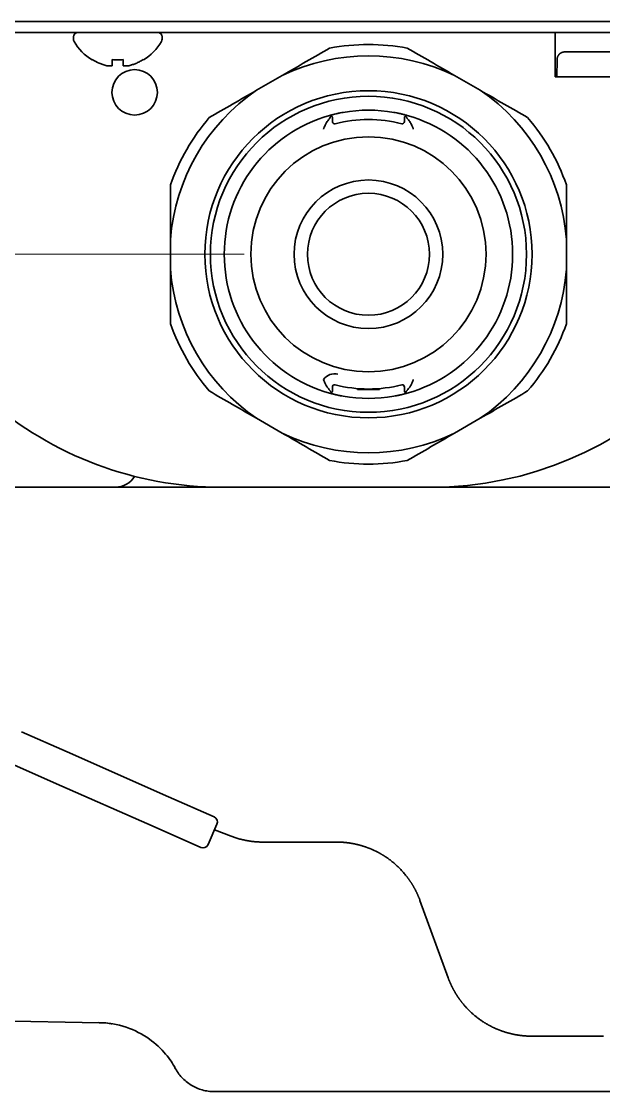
# Model space of a CAD drawing. Extents: x 5987 to 10491, y -672 to 3708.
# Drawn here: x 6608.8 to 6661.3, y 1274.3 to 1370.8 of the extents above; entities that cross this region are included whole.
import ezdxf

# ---------------------------------------------------------------- set-up
doc = ezdxf.new("R2010")
doc.units = 0
doc.header["$LTSCALE"] = 5
doc.layers.get('0').update_dxf_attribs({"linetype": 'CONTINUOUS', "lineweight": 0})
doc.layers.add('1', color=7, linetype='CONTINUOUS', true_color=0xffffff)

msp = doc.modelspace()

# ---------------------------------------------------------------- linework, layer by layer
at = {"color": 4}
msp.add_line((6528.873, 1349.826), (6628.873, 1349.826), dxfattribs=at)
at = {"layer": '1', "color": 7, "linetype": 'Continuous', "lineweight": 35}
for p, q in [((6856.573, 1370.826), (6000.573, 1370.826)), ((6684.973, 1369.826), (6574.093, 1369.826)), ((6613.473, 1369.426), (6613.473, 1369.226)), ((6621.473, 1369.226), (6621.473, 1369.426)), ((6656.913, 1368.826), (6656.913, 1369.826)), ((6656.913, 1368.826), (6656.913, 1365.826)), ((6668.233, 1368.076), (6657.779, 1368.076)), ((6615.173, 1367.348), (6615.173, 1367.381)), ((6619.773, 1367.381), (6619.773, 1367.348)), ((6657.052, 1365.826), (6657.08, 1367.388)), ((6632.306, 1365.953), (6629.99, 1364.616)), ((6650.156, 1364.616), (6647.84, 1365.953)), ((6656.913, 1365.826), (6668.232, 1365.826)), ((6636.823, 1362.152), (6636.823, 1361.794)), ((6643.323, 1361.794), (6643.323, 1362.152)), ((6622.223, 1351.163), (6622.223, 1348.489)), ((6657.923, 1348.489), (6657.923, 1351.163)), ((6636.823, 1337.859), (6636.823, 1337.5)), ((6639.073, 1337.717), (6639.073, 1337.626)), ((6641.073, 1337.626), (6639.073, 1337.626)), ((6641.073, 1337.717), (6641.073, 1337.626)), ((6643.323, 1337.5), (6643.323, 1337.859)), ((6629.99, 1335.036), (6632.306, 1333.699)), ((6647.84, 1333.699), (6650.156, 1335.036)), ((6605.043, 1328.826), (6626.819, 1328.826)), ((6645.742, 1328.826), (6626.819, 1328.826)), ((6645.742, 1328.826), (6647.041, 1328.826)), ((6654.775, 1328.826), (6679.571, 1328.826)), ((6608.784, 1306.772), (6612.9, 1304.953)), ((6612.9, 1304.953), (6622.047, 1300.91)), ((6607.571, 1304.028), (6611.687, 1302.209)), ((6620.834, 1298.166), (6611.687, 1302.209)), ((6626.163, 1299.091), (6622.047, 1300.91)), ((6624.95, 1296.347), (6620.834, 1298.166)), ((6626.418, 1298.432), (6625.609, 1296.602)), ((6626.196, 1297.93), (6627.688, 1297.357)), ((6630.555, 1296.826), (6637.202, 1296.826)), ((6644.719, 1291.562), (6647.257, 1284.59)), ((6615.798, 1280.541), (6604.971, 1280.73)), ((6654.775, 1279.326), (6661.273, 1279.326)), ((6622.637, 1276.454), (6622.655, 1276.421)), ((6622.638, 1276.454), (6622.638, 1276.458)), ((6622.668, 1276.398), (6622.668, 1276.398)), ((6626.173, 1274.326), (6626.172, 1274.326)), ((6627.166, 1274.326), (6626.173, 1274.326)), ((6627.701, 1274.326), (6627.166, 1274.326)), ((6627.701, 1274.326), (6630.555, 1274.326)), ((6637.202, 1274.326), (6630.555, 1274.326)), ((6647.449, 1274.326), (6644.911, 1274.326)), ((6679.571, 1274.326), (6654.775, 1274.326))]:
    msp.add_line(p, q, dxfattribs=at)
for centre, radius in [((6618.992, 1364.426), 2.05), ((6640.073, 1349.826), 14.75), ((6640.073, 1349.826), 14.25), ((6640.073, 1349.826), 10.6), ((6640.073, 1349.826), 6.7), ((6640.073, 1349.826), 5.5)]:
    msp.add_circle(centre, radius, dxfattribs=at)
for centre, radius, start, end in [((6613.873, 1369.426), 0.4, 90, 180), ((6621.073, 1369.426), 0.4, 0, 90), ((6613.873, 1369.226), 0.4, 180, 210.30118), ((6617.672, 1371.446), 4.8, 210.30118, 238.41865), ((6617.274, 1371.446), 4.8, 301.58373, 329.69882), ((6621.073, 1369.226), 0.4, 329.69882, 0), ((6640.073, 1349.826), 18.917, 79.33945, 100.66055), ((6640.073, 1349.826), 17.9, 64.28349, 115.71651), ((6617.473, 1371.128), 3.78, 262.39595, 269.99653), ((6617.473, 1371.128), 3.78, 270.00345, 277.60407), ((6640.073, 1349.826), 17.9, 124.28348, 175.71651), ((6640.073, 1349.826), 17.9, 4.28349, 55.71652), ((6640.073, 1349.826), 13, 79.87587, 100.12413), ((6640.073, 1349.826), 18.917, 139.33945, 160.66055), ((6640.073, 1349.826), 13, 105.63638, 254.36362), ((6637.023, 1361.794), 0.2, 180, 284.2979), ((6640.073, 1349.826), 12.15, 75.7021, 104.2979), ((6643.123, 1361.794), 0.2, 255.7021, 0), ((6640.073, 1349.826), 13, 285.63638, 74.36362), ((6640.073, 1349.826), 18.917, 19.33945, 40.66055), ((6645.742, 1360.826), 32, 270, 0), ((6640.073, 1349.826), 17.9, 184.28349, 235.71652), ((6640.073, 1349.826), 17.9, 304.28348, 355.71652), ((6640.073, 1349.826), 18.917, 199.33945, 220.66055), ((6640.073, 1349.826), 18.917, 319.33945, 340.66055), ((6637.023, 1337.859), 1.2, 75.70235, 146.06004), ((6637.023, 1337.859), 0.2, 75.7021, 180), ((6640.073, 1349.826), 12.15, 255.7021, 284.2979), ((6643.123, 1337.859), 0.2, 0, 104.2979), ((6626.819, 1360.826), 32, 228.8052, 270), ((6640.073, 1349.826), 13, 259.87587, 280.12413), ((6640.073, 1349.826), 17.9, 244.28349, 295.71651), ((6640.073, 1349.826), 18.917, 259.33945, 280.66055), ((6617.275, 1330.826), 2, 270, 329.08112), ((6625.96, 1298.634), 0.5, 336.15628, 66.15628), ((6625.152, 1296.805), 0.5, 246.15628, 336.15628)]:
    msp.add_arc(centre, radius, start, end, dxfattribs=at)
for points, knots in [([(6636.573, 1368.417), (6635.879, 1368.016), (6635.177, 1367.611), (6633.755, 1366.79), (6633.035, 1366.374), (6632.306, 1365.953)], [0, 0, 0, 0, 0.5, 0.5, 1, 1, 1, 1]), ([(6647.84, 1365.953), (6647.11, 1366.374), (6646.391, 1366.79), (6644.969, 1367.611), (6644.267, 1368.016), (6643.572, 1368.417)], [0, 0, 0, 0, 0.5, 0.5, 1, 1, 1, 1]), ([(6615.173, 1367.381), (6615.376, 1367.257), (6615.586, 1367.149), (6615.911, 1367.011), (6616.021, 1366.969), (6616.244, 1366.893), (6616.358, 1366.86), (6616.473, 1366.83)], [0, 0, 0, 0, 0.5, 0.5, 0.75, 0.75, 1, 1, 1, 1]), ([(6617.973, 1367.381), (6617.973, 1367.257), (6617.973, 1367.149), (6617.973, 1367.011), (6617.973, 1366.969), (6617.973, 1366.893), (6617.973, 1366.86), (6617.973, 1366.83)], [0, 0, 0, 0, 0.5, 0.5, 0.75, 0.75, 1, 1, 1, 1]), ([(6629.99, 1364.616), (6629.26, 1364.195), (6628.541, 1363.779), (6627.119, 1362.959), (6626.417, 1362.553), (6625.722, 1362.152)], [0, 0, 0, 0, 0.5, 0.5, 1, 1, 1, 1]), ([(6654.423, 1362.152), (6653.729, 1362.553), (6653.027, 1362.959), (6651.605, 1363.779), (6650.885, 1364.195), (6650.156, 1364.616)], [0, 0, 0, 0, 0.5, 0.5, 1, 1, 1, 1]), ([(6636.569, 1362.345), (6636.57, 1362.345), (6636.578, 1362.348), (6636.601, 1362.354), (6636.611, 1362.357), (6636.629, 1362.362), (6636.636, 1362.364), (6636.65, 1362.367), (6636.657, 1362.369), (6636.696, 1362.38), (6636.735, 1362.39), (6636.791, 1362.405), (6636.803, 1362.408), (6636.827, 1362.414), (6636.84, 1362.418), (6636.878, 1362.427), (6636.905, 1362.434), (6636.989, 1362.455), (6637.051, 1362.47), (6637.134, 1362.49), (6637.151, 1362.493), (6637.185, 1362.501), (6637.236, 1362.513), (6637.325, 1362.533), (6637.399, 1362.548), (6637.456, 1362.56), (6637.475, 1362.564), (6637.513, 1362.572), (6637.533, 1362.576), (6637.63, 1362.595), (6637.708, 1362.609), (6637.788, 1362.624)], [0, 0, 0, 0, 0.118432, 0.118432, 0.181401, 0.181401, 0.212886, 0.212886, 0.24437, 0.24437, 0.370309, 0.370309, 0.401793, 0.401793, 0.433278, 0.433278, 0.496247, 0.496247, 0.622185, 0.622185, 0.65367, 0.65367, 0.685154, 0.748123, 0.811093, 0.811093, 0.842577, 0.842577, 0.874062, 0.874062, 1, 1, 1, 1]), ([(6642.358, 1362.624), (6642.438, 1362.609), (6642.516, 1362.595), (6642.631, 1362.572), (6642.669, 1362.564), (6642.726, 1362.553), (6642.745, 1362.549), (6642.782, 1362.541), (6642.801, 1362.537), (6642.892, 1362.517), (6642.961, 1362.501), (6643.06, 1362.478), (6643.092, 1362.471), (6643.139, 1362.459), (6643.154, 1362.456), (6643.183, 1362.448), (6643.198, 1362.445), (6643.269, 1362.427), (6643.32, 1362.414), (6643.387, 1362.396), (6643.409, 1362.391), (6643.447, 1362.381), (6643.482, 1362.371), (6643.51, 1362.364), (6643.528, 1362.359), (6643.533, 1362.357), (6643.544, 1362.354), (6643.548, 1362.353), (6643.569, 1362.347), (6643.577, 1362.345), (6643.577, 1362.345)], [0, 0, 0, 0, 0.125038, 0.125038, 0.187557, 0.187557, 0.218816, 0.218816, 0.250076, 0.250076, 0.375113, 0.375113, 0.437632, 0.437632, 0.468892, 0.468892, 0.500151, 0.500151, 0.625189, 0.625189, 0.687708, 0.687708, 0.750227, 0.812745, 0.812745, 0.844005, 0.844005, 0.875264, 0.875264, 1, 1, 1, 1]), ([(6636.027, 1361.124), (6636.03, 1361.131), (6636.032, 1361.139), (6636.037, 1361.154), (6636.045, 1361.177), (6636.064, 1361.23), (6636.081, 1361.275), (6636.116, 1361.363), (6636.141, 1361.421), (6636.181, 1361.505), (6636.195, 1361.533), (6636.224, 1361.588), (6636.239, 1361.615), (6636.286, 1361.695), (6636.319, 1361.745), (6636.355, 1361.794)], [0, 0, 0, 0, 0.03125, 0.03125, 0.0625, 0.125, 0.25, 0.25, 0.5, 0.5, 0.625, 0.625, 0.75, 0.75, 1, 1, 1, 1]), ([(6636.355, 1361.794), (6636.392, 1361.844), (6636.429, 1361.894), (6636.483, 1361.966), (6636.501, 1361.99), (6636.536, 1362.037), (6636.553, 1362.059), (6636.603, 1362.126), (6636.634, 1362.168), (6636.671, 1362.216), (6636.679, 1362.226), (6636.693, 1362.244), (6636.7, 1362.254), (6636.72, 1362.28), (6636.733, 1362.296), (6636.744, 1362.311)], [0, 0, 0, 0, 0.25, 0.25, 0.375, 0.375, 0.5, 0.5, 0.75, 0.75, 0.8125, 0.8125, 0.875, 0.875, 1, 1, 1, 1]), ([(6636.744, 1362.311), (6636.731, 1362.322), (6636.717, 1362.33), (6636.688, 1362.342), (6636.673, 1362.347), (6636.643, 1362.352), (6636.628, 1362.353), (6636.598, 1362.351), (6636.583, 1362.349), (6636.569, 1362.345)], [0, 0, 0, 0, 0.25, 0.25, 0.5, 0.5, 0.75, 0.75, 1, 1, 1, 1]), ([(6636.744, 1362.311), (6636.758, 1362.301), (6636.769, 1362.29), (6636.789, 1362.265), (6636.797, 1362.252), (6636.81, 1362.225), (6636.815, 1362.211), (6636.821, 1362.182), (6636.823, 1362.167), (6636.823, 1362.152)], [0, 0, 0, 0, 0.25, 0.25, 0.5, 0.5, 0.75, 0.75, 1, 1, 1, 1]), ([(6643.791, 1361.794), (6643.754, 1361.844), (6643.717, 1361.894), (6643.646, 1361.99), (6643.611, 1362.036), (6643.561, 1362.103), (6643.544, 1362.124), (6643.512, 1362.167), (6643.497, 1362.187), (6643.452, 1362.245), (6643.425, 1362.281), (6643.402, 1362.311)], [0, 0, 0, 0, 0.25, 0.25, 0.5, 0.5, 0.625, 0.625, 0.75, 0.75, 1, 1, 1, 1]), ([(6644.118, 1361.124), (6644.116, 1361.131), (6644.113, 1361.139), (6644.108, 1361.154), (6644.101, 1361.177), (6644.082, 1361.23), (6644.065, 1361.275), (6644.041, 1361.335), (6644.029, 1361.364), (6644.004, 1361.422), (6643.991, 1361.451), (6643.95, 1361.535), (6643.922, 1361.589), (6643.86, 1361.694), (6643.827, 1361.745), (6643.791, 1361.794)], [0, 0, 0, 0, 0.03125, 0.03125, 0.0625, 0.125, 0.25, 0.25, 0.375, 0.375, 0.5, 0.5, 0.75, 0.75, 1, 1, 1, 1]), ([(6622.223, 1356.091), (6622.223, 1355.289), (6622.223, 1354.478), (6622.223, 1352.837), (6622.223, 1352.006), (6622.223, 1351.163)], [0, 0, 0, 0, 0.5, 0.5, 1, 1, 1, 1]), ([(6657.923, 1351.163), (6657.923, 1352.006), (6657.923, 1352.837), (6657.923, 1354.478), (6657.923, 1355.289), (6657.923, 1356.091)], [0, 0, 0, 0, 0.5, 0.5, 1, 1, 1, 1]), ([(6622.223, 1348.489), (6622.223, 1347.647), (6622.223, 1346.816), (6622.223, 1345.174), (6622.223, 1344.363), (6622.223, 1343.561)], [0, 0, 0, 0, 0.5, 0.5, 1, 1, 1, 1]), ([(6657.923, 1343.561), (6657.923, 1344.363), (6657.923, 1345.174), (6657.923, 1346.816), (6657.923, 1347.647), (6657.923, 1348.489)], [0, 0, 0, 0, 0.5, 0.5, 1, 1, 1, 1]), ([(6636.355, 1337.859), (6636.326, 1337.898), (6636.272, 1337.979), (6636.199, 1338.109), (6636.134, 1338.245), (6636.077, 1338.385), (6636.043, 1338.481), (6636.027, 1338.528), (6636.027, 1338.528), (6636.027, 1338.529)], [0, 0, 0, 0, 0.199998, 0.399997, 0.599995, 0.799994, 0.999992, 0.999992, 1, 1, 1, 1]), ([(6625.722, 1337.5), (6626.417, 1337.099), (6627.119, 1336.694), (6628.541, 1335.873), (6629.26, 1335.457), (6629.99, 1335.036)], [0, 0, 0, 0, 0.5, 0.5, 1, 1, 1, 1]), ([(6636.744, 1337.341), (6636.732, 1337.356), (6636.72, 1337.373), (6636.693, 1337.407), (6636.679, 1337.426), (6636.65, 1337.464), (6636.635, 1337.484), (6636.603, 1337.526), (6636.587, 1337.548), (6636.553, 1337.592), (6636.536, 1337.615), (6636.501, 1337.662), (6636.483, 1337.686), (6636.429, 1337.758), (6636.392, 1337.808), (6636.355, 1337.859)], [0, 0, 0, 0, 0.125, 0.125, 0.25, 0.25, 0.375, 0.375, 0.5, 0.5, 0.625, 0.625, 0.75, 0.75, 1, 1, 1, 1]), ([(6636.744, 1337.341), (6636.758, 1337.351), (6636.769, 1337.362), (6636.789, 1337.387), (6636.797, 1337.4), (6636.81, 1337.427), (6636.815, 1337.442), (6636.821, 1337.47), (6636.823, 1337.485), (6636.823, 1337.5)], [0, 0, 0, 0, 0.25, 0.25, 0.5, 0.5, 0.75, 0.75, 1, 1, 1, 1]), ([(6643.402, 1337.341), (6643.388, 1337.351), (6643.377, 1337.363), (6643.357, 1337.387), (6643.349, 1337.4), (6643.336, 1337.427), (6643.331, 1337.442), (6643.326, 1337.463), (6643.325, 1337.47), (6643.324, 1337.481), (6643.323, 1337.485), (6643.323, 1337.492), (6643.323, 1337.496), (6643.323, 1337.5)], [0, 0, 0, 0, 0.25, 0.25, 0.5, 0.5, 0.75, 0.75, 0.875, 0.875, 0.9375, 0.9375, 1, 1, 1, 1]), ([(6643.791, 1337.859), (6643.754, 1337.808), (6643.717, 1337.758), (6643.646, 1337.662), (6643.611, 1337.616), (6643.561, 1337.55), (6643.544, 1337.528), (6643.512, 1337.486), (6643.497, 1337.465), (6643.452, 1337.407), (6643.425, 1337.372), (6643.402, 1337.341)], [0, 0, 0, 0, 0.25, 0.25, 0.5, 0.5, 0.625, 0.625, 0.75, 0.75, 1, 1, 1, 1]), ([(6650.156, 1335.036), (6650.885, 1335.457), (6651.605, 1335.873), (6653.027, 1336.694), (6653.729, 1337.099), (6654.423, 1337.5)], [0, 0, 0, 0, 0.5, 0.5, 1, 1, 1, 1]), ([(6636.744, 1337.341), (6636.731, 1337.331), (6636.717, 1337.322), (6636.688, 1337.31), (6636.673, 1337.306), (6636.643, 1337.3), (6636.628, 1337.299), (6636.598, 1337.301), (6636.583, 1337.303), (6636.569, 1337.307)], [0, 0, 0, 0, 0.25, 0.25, 0.5, 0.5, 0.75, 0.75, 1, 1, 1, 1]), ([(6637.788, 1337.029), (6637.708, 1337.043), (6637.63, 1337.057), (6637.515, 1337.08), (6637.476, 1337.088), (6637.42, 1337.1), (6637.401, 1337.104), (6637.364, 1337.112), (6637.345, 1337.116), (6637.254, 1337.135), (6637.185, 1337.151), (6637.086, 1337.174), (6637.054, 1337.181), (6637.007, 1337.193), (6636.992, 1337.196), (6636.962, 1337.204), (6636.948, 1337.207), (6636.877, 1337.225), (6636.826, 1337.238), (6636.758, 1337.256), (6636.737, 1337.261), (6636.698, 1337.272), (6636.664, 1337.281), (6636.636, 1337.289), (6636.618, 1337.294), (6636.612, 1337.295), (6636.602, 1337.298), (6636.598, 1337.299), (6636.577, 1337.305), (6636.569, 1337.307), (6636.569, 1337.307)], [0, 0, 0, 0, 0.125038, 0.125038, 0.187557, 0.187557, 0.218816, 0.218816, 0.250076, 0.250076, 0.375113, 0.375113, 0.437632, 0.437632, 0.468892, 0.468892, 0.500151, 0.500151, 0.625189, 0.625189, 0.687708, 0.687708, 0.750227, 0.812745, 0.812745, 0.844005, 0.844005, 0.875264, 0.875264, 1, 1, 1, 1]), ([(6643.577, 1337.307), (6643.576, 1337.307), (6643.568, 1337.305), (6643.544, 1337.298), (6643.534, 1337.295), (6643.516, 1337.29), (6643.51, 1337.289), (6643.496, 1337.285), (6643.489, 1337.283), (6643.449, 1337.272), (6643.411, 1337.262), (6643.355, 1337.247), (6643.343, 1337.244), (6643.319, 1337.238), (6643.306, 1337.235), (6643.268, 1337.225), (6643.241, 1337.218), (6643.156, 1337.197), (6643.095, 1337.182), (6643.012, 1337.163), (6642.995, 1337.159), (6642.961, 1337.151), (6642.909, 1337.139), (6642.821, 1337.12), (6642.747, 1337.104), (6642.69, 1337.092), (6642.671, 1337.088), (6642.633, 1337.081), (6642.613, 1337.077), (6642.516, 1337.058), (6642.438, 1337.043), (6642.358, 1337.029)], [0, 0, 0, 0, 0.118432, 0.118432, 0.181401, 0.181401, 0.212886, 0.212886, 0.24437, 0.24437, 0.370309, 0.370309, 0.401793, 0.401793, 0.433278, 0.433278, 0.496247, 0.496247, 0.622185, 0.622185, 0.65367, 0.65367, 0.685154, 0.748123, 0.811093, 0.811093, 0.842577, 0.842577, 0.874062, 0.874062, 1, 1, 1, 1]), ([(6643.577, 1337.307), (6643.573, 1337.306), (6643.57, 1337.305), (6643.562, 1337.304), (6643.559, 1337.303), (6643.548, 1337.301), (6643.54, 1337.3), (6643.518, 1337.299), (6643.503, 1337.3), (6643.473, 1337.306), (6643.458, 1337.31), (6643.429, 1337.322), (6643.415, 1337.331), (6643.402, 1337.341)], [0, 0, 0, 0, 0.0625, 0.0625, 0.125, 0.125, 0.25, 0.25, 0.5, 0.5, 0.75, 0.75, 1, 1, 1, 1]), ([(6632.306, 1333.699), (6633.035, 1333.278), (6633.755, 1332.862), (6635.177, 1332.042), (6635.879, 1331.636), (6636.573, 1331.235)], [0, 0, 0, 0, 0.5, 0.5, 1, 1, 1, 1]), ([(6643.572, 1331.235), (6644.267, 1331.636), (6644.969, 1332.042), (6646.391, 1332.862), (6647.11, 1333.278), (6647.84, 1333.699)], [0, 0, 0, 0, 0.5, 0.5, 1, 1, 1, 1]), ([(6647.041, 1328.826), (6647.202, 1328.826), (6647.363, 1328.826), (6647.686, 1328.826), (6647.847, 1328.826), (6648.33, 1328.826), (6648.652, 1328.826), (6649.296, 1328.826), (6649.619, 1328.826), (6650.263, 1328.826), (6650.585, 1328.826), (6651.552, 1328.826), (6652.197, 1328.826), (6653.486, 1328.826), (6654.13, 1328.826), (6654.775, 1328.826)], [0, 0, 0, 0, 0.0625, 0.0625, 0.125, 0.125, 0.25, 0.25, 0.375, 0.375, 0.5, 0.5, 0.75, 0.75, 1, 1, 1, 1]), ([(6637.202, 1296.827), (6637.216, 1296.827), (6637.245, 1296.827), (6637.288, 1296.826), (6637.332, 1296.826), (6637.375, 1296.825), (6637.418, 1296.824), (6637.462, 1296.823), (6637.505, 1296.821), (6637.549, 1296.819), (6637.592, 1296.817), (6637.635, 1296.815), (6637.679, 1296.812), (6637.722, 1296.81), (6637.765, 1296.807), (6637.809, 1296.804), (6637.852, 1296.8), (6637.896, 1296.796), (6637.939, 1296.792), (6637.982, 1296.788), (6638.026, 1296.784), (6638.069, 1296.779), (6638.112, 1296.774), (6638.156, 1296.769), (6638.199, 1296.764), (6638.242, 1296.758), (6638.286, 1296.752), (6638.329, 1296.746), (6638.372, 1296.74), (6638.415, 1296.733), (6638.459, 1296.726), (6638.502, 1296.719), (6638.545, 1296.712), (6638.588, 1296.704), (6638.631, 1296.697), (6638.675, 1296.689), (6638.718, 1296.68), (6638.761, 1296.672), (6638.804, 1296.663), (6638.847, 1296.654), (6638.89, 1296.645), (6638.933, 1296.636), (6638.976, 1296.626), (6639.019, 1296.616), (6639.061, 1296.606), (6639.104, 1296.595), (6639.147, 1296.585), (6639.19, 1296.574), (6639.232, 1296.563), (6639.275, 1296.551), (6639.318, 1296.54), (6639.36, 1296.528), (6639.403, 1296.516), (6639.445, 1296.503), (6639.488, 1296.491), (6639.53, 1296.478), (6639.573, 1296.465), (6639.615, 1296.452), (6639.657, 1296.438), (6639.699, 1296.425), (6639.742, 1296.411), (6639.784, 1296.396), (6639.826, 1296.382), (6639.868, 1296.367), (6639.91, 1296.352), (6639.951, 1296.337), (6639.993, 1296.321), (6640.035, 1296.306), (6640.077, 1296.29), (6640.118, 1296.274), (6640.16, 1296.257), (6640.201, 1296.241), (6640.243, 1296.224), (6640.284, 1296.207), (6640.325, 1296.189), (6640.367, 1296.172), (6640.408, 1296.154), (6640.449, 1296.136), (6640.49, 1296.118), (6640.531, 1296.099), (6640.571, 1296.08), (6640.612, 1296.061), (6640.653, 1296.042), (6640.693, 1296.023), (6640.734, 1296.003), (6640.774, 1295.983), (6640.815, 1295.963), (6640.855, 1295.942), (6640.895, 1295.921), (6640.935, 1295.901), (6640.975, 1295.879), (6641.015, 1295.858), (6641.055, 1295.836), (6641.094, 1295.814), (6641.134, 1295.792), (6641.173, 1295.77), (6641.213, 1295.747), (6641.252, 1295.724), (6641.291, 1295.701), (6641.33, 1295.678), (6641.369, 1295.654), (6641.408, 1295.631), (6641.447, 1295.607), (6641.485, 1295.582), (6641.524, 1295.558), (6641.562, 1295.533), (6641.601, 1295.508), (6641.639, 1295.483), (6641.756, 1295.404), (6641.952, 1295.266), (6642.22, 1295.058), (6642.485, 1294.835), (6642.744, 1294.596), (6642.997, 1294.341), (6643.243, 1294.07), (6643.413, 1293.865), (6643.515, 1293.734), (6643.554, 1293.684), (6643.592, 1293.634), (6643.631, 1293.582), (6643.669, 1293.53), (6643.707, 1293.476), (6643.746, 1293.422), (6643.784, 1293.367), (6643.822, 1293.312), (6643.86, 1293.255), (6643.898, 1293.198), (6643.936, 1293.139), (6643.973, 1293.08), (6644.011, 1293.02), (6644.048, 1292.959), (6644.085, 1292.897), (6644.122, 1292.835), (6644.158, 1292.771), (6644.194, 1292.707), (6644.23, 1292.642), (6644.266, 1292.576), (6644.301, 1292.509), (6644.336, 1292.441), (6644.371, 1292.373), (6644.405, 1292.303), (6644.439, 1292.233), (6644.472, 1292.162), (6644.505, 1292.09), (6644.537, 1292.017), (6644.569, 1291.943), (6644.6, 1291.869), (6644.631, 1291.793), (6644.661, 1291.717), (6644.691, 1291.64), (6644.71, 1291.588), (6644.719, 1291.562)], [0, 0, 0, 0, 0.004433, 0.008867, 0.013303, 0.01774, 0.022178, 0.026617, 0.031058, 0.035501, 0.039945, 0.04439, 0.048837, 0.053286, 0.057736, 0.062188, 0.066641, 0.071096, 0.075553, 0.080012, 0.084472, 0.088934, 0.093398, 0.097863, 0.10233, 0.1068, 0.111271, 0.115743, 0.120218, 0.124695, 0.129174, 0.133654, 0.138137, 0.142621, 0.147108, 0.151597, 0.156087, 0.16058, 0.165075, 0.169572, 0.174071, 0.178572, 0.183076, 0.187581, 0.192089, 0.196599, 0.201112, 0.205626, 0.210143, 0.214662, 0.219183, 0.223707, 0.228233, 0.232761, 0.237292, 0.241825, 0.246361, 0.250898, 0.255439, 0.259982, 0.264527, 0.269075, 0.273625, 0.278177, 0.282733, 0.287291, 0.291851, 0.296414, 0.30098, 0.305548, 0.310119, 0.314692, 0.319268, 0.323847, 0.328429, 0.333013, 0.3376, 0.34219, 0.346782, 0.351378, 0.355976, 0.360577, 0.365181, 0.369787, 0.374397, 0.37901, 0.383625, 0.388244, 0.392865, 0.39749, 0.402118, 0.406748, 0.411382, 0.416019, 0.420659, 0.425302, 0.429949, 0.434598, 0.439251, 0.443907, 0.448567, 0.453229, 0.457896, 0.462565, 0.467238, 0.471914, 0.476594, 0.481278, 0.485965, 0.519989, 0.554711, 0.590123, 0.626216, 0.662979, 0.700405, 0.738488, 0.744857, 0.751297, 0.757805, 0.764382, 0.771028, 0.777742, 0.784523, 0.791371, 0.798286, 0.805267, 0.812313, 0.819424, 0.8266, 0.833839, 0.841143, 0.84851, 0.855939, 0.863431, 0.870985, 0.8786, 0.886276, 0.894014, 0.901811, 0.909669, 0.917586, 0.925563, 0.933599, 0.941695, 0.949848, 0.958061, 0.966332, 0.974662, 0.983049, 0.991496, 1, 1, 1, 1]), ([(6647.257, 1284.59), (6647.262, 1284.577), (6647.272, 1284.549), (6647.288, 1284.508), (6647.303, 1284.467), (6647.319, 1284.426), (6647.335, 1284.385), (6647.351, 1284.345), (6647.368, 1284.305), (6647.384, 1284.265), (6647.401, 1284.225), (6647.418, 1284.186), (6647.434, 1284.147), (6647.452, 1284.108), (6647.469, 1284.069), (6647.486, 1284.031), (6647.504, 1283.993), (6647.521, 1283.955), (6647.539, 1283.917), (6647.557, 1283.88), (6647.575, 1283.843), (6647.593, 1283.806), (6647.611, 1283.769), (6647.629, 1283.733), (6647.648, 1283.696), (6647.666, 1283.66), (6647.685, 1283.625), (6647.704, 1283.589), (6647.723, 1283.554), (6647.742, 1283.519), (6647.761, 1283.484), (6647.78, 1283.45), (6647.799, 1283.416), (6647.818, 1283.381), (6647.837, 1283.348), (6647.857, 1283.314), (6647.876, 1283.281), (6647.896, 1283.248), (6647.915, 1283.215), (6647.935, 1283.182), (6647.955, 1283.15), (6647.975, 1283.118), (6647.994, 1283.086), (6648.014, 1283.055), (6648.034, 1283.023), (6648.054, 1282.992), (6648.074, 1282.961), (6648.094, 1282.931), (6648.114, 1282.9), (6648.134, 1282.87), (6648.155, 1282.84), (6648.175, 1282.811), (6648.195, 1282.781), (6648.215, 1282.752), (6648.235, 1282.723), (6648.256, 1282.694), (6648.276, 1282.666), (6648.296, 1282.638), (6648.316, 1282.61), (6648.337, 1282.582), (6648.357, 1282.555), (6648.377, 1282.528), (6648.398, 1282.501), (6648.418, 1282.474), (6648.438, 1282.447), (6648.459, 1282.421), (6648.479, 1282.395), (6648.552, 1282.302), (6648.681, 1282.145), (6648.87, 1281.93), (6649.064, 1281.725), (6649.262, 1281.53), (6649.463, 1281.344), (6649.668, 1281.167), (6649.876, 1281), (6650.086, 1280.843), (6650.251, 1280.727), (6650.369, 1280.648), (6650.44, 1280.602), (6650.511, 1280.557), (6650.582, 1280.513), (6650.654, 1280.469), (6650.726, 1280.426), (6650.799, 1280.385), (6650.872, 1280.343), (6650.945, 1280.303), (6651.018, 1280.264), (6651.092, 1280.225), (6651.166, 1280.187), (6651.241, 1280.15), (6651.316, 1280.114), (6651.391, 1280.078), (6651.466, 1280.044), (6651.542, 1280.01), (6651.617, 1279.977), (6651.693, 1279.945), (6651.77, 1279.914), (6651.846, 1279.883), (6651.923, 1279.853), (6652, 1279.825), (6652.077, 1279.796), (6652.155, 1279.769), (6652.232, 1279.743), (6652.31, 1279.717), (6652.388, 1279.692), (6652.466, 1279.668), (6652.545, 1279.645), (6652.623, 1279.623), (6652.702, 1279.601), (6652.78, 1279.58), (6652.859, 1279.56), (6652.938, 1279.541), (6653.018, 1279.523), (6653.097, 1279.505), (6653.176, 1279.489), (6653.256, 1279.473), (6653.335, 1279.458), (6653.415, 1279.444), (6653.495, 1279.43), (6653.574, 1279.418), (6653.654, 1279.406), (6653.734, 1279.395), (6653.814, 1279.385), (6653.894, 1279.375), (6653.974, 1279.367), (6654.054, 1279.359), (6654.134, 1279.352), (6654.214, 1279.346), (6654.294, 1279.341), (6654.374, 1279.336), (6654.454, 1279.332), (6654.534, 1279.33), (6654.615, 1279.328), (6654.695, 1279.326), (6654.748, 1279.326), (6654.775, 1279.326)], [0, 0, 0, 0, 0.004529, 0.009041, 0.013536, 0.018015, 0.022476, 0.026922, 0.03135, 0.035762, 0.040157, 0.044535, 0.048896, 0.053241, 0.057569, 0.06188, 0.066174, 0.070451, 0.074711, 0.078954, 0.083181, 0.08739, 0.091582, 0.095756, 0.099914, 0.104054, 0.108177, 0.112283, 0.116371, 0.120442, 0.124495, 0.12853, 0.132548, 0.136548, 0.140531, 0.144495, 0.148442, 0.15237, 0.156281, 0.160173, 0.164048, 0.167904, 0.171741, 0.175561, 0.179361, 0.183144, 0.186907, 0.190652, 0.194378, 0.198086, 0.201774, 0.205444, 0.209094, 0.212726, 0.216338, 0.219931, 0.223504, 0.227058, 0.230593, 0.234108, 0.237603, 0.241079, 0.244535, 0.247971, 0.251387, 0.254783, 0.258159, 0.261515, 0.291174, 0.320439, 0.349309, 0.377781, 0.405852, 0.433518, 0.460774, 0.487615, 0.514039, 0.522678, 0.531305, 0.53992, 0.548524, 0.557117, 0.565698, 0.574269, 0.582828, 0.591378, 0.599916, 0.608445, 0.616963, 0.625472, 0.633971, 0.64246, 0.650939, 0.659409, 0.66787, 0.676322, 0.684764, 0.693198, 0.701623, 0.710039, 0.718447, 0.726846, 0.735237, 0.743619, 0.751994, 0.76036, 0.768719, 0.777069, 0.785412, 0.793748, 0.802076, 0.810396, 0.818709, 0.827015, 0.835314, 0.843606, 0.851891, 0.86017, 0.868441, 0.876707, 0.884966, 0.893218, 0.901465, 0.909706, 0.91794, 0.926169, 0.934393, 0.942611, 0.950824, 0.959032, 0.967235, 0.975433, 0.983626, 0.991815, 1, 1, 1, 1]), ([(6615.743, 1280.549), (6616.621, 1280.531), (6618.217, 1280.263), (6620.32, 1279.193), (6621.822, 1277.774), (6622.436, 1276.861), (6622.661, 1276.411)], [0, 0, 0, 0, 0.286301, 0.553009, 0.79055, 1, 1, 1, 1]), ([(6616.93, 1280.44), (6616.901, 1280.445), (6616.873, 1280.449), (6616.498, 1280.505), (6616.149, 1280.534), (6615.798, 1280.54)], [0, 0, 0, 0, 0.075894, 0.075894, 1, 1, 1, 1]), ([(6626.172, 1274.326), (6625.99, 1274.326), (6625.808, 1274.339), (6625.447, 1274.388), (6625.268, 1274.425), (6624.917, 1274.524), (6624.745, 1274.585), (6624.411, 1274.73), (6624.249, 1274.814), (6623.938, 1275.003), (6623.789, 1275.109), (6623.506, 1275.339), (6623.373, 1275.463), (6623.124, 1275.73), (6623.009, 1275.871), (6622.799, 1276.169), (6622.704, 1276.325), (6622.62, 1276.487)], [0, 0, 0, 0, 0.125, 0.125, 0.25, 0.25, 0.375, 0.375, 0.5, 0.5, 0.625, 0.625, 0.75, 0.75, 0.875, 0.875, 1, 1, 1, 1]), ([(6644.911, 1274.326), (6644.75, 1274.326), (6644.59, 1274.326), (6644.269, 1274.326), (6644.108, 1274.326), (6643.627, 1274.326), (6643.305, 1274.326), (6642.663, 1274.326), (6642.342, 1274.326), (6641.699, 1274.326), (6641.378, 1274.326), (6640.414, 1274.326), (6639.772, 1274.326), (6638.487, 1274.326), (6637.844, 1274.326), (6637.202, 1274.326)], [0, 0, 0, 0, 0.0625, 0.0625, 0.125, 0.125, 0.25, 0.25, 0.375, 0.375, 0.5, 0.5, 0.75, 0.75, 1, 1, 1, 1]), ([(6654.775, 1274.326), (6654.164, 1274.326), (6653.553, 1274.326), (6652.332, 1274.326), (6651.722, 1274.326), (6650.806, 1274.326), (6650.501, 1274.326), (6649.89, 1274.326), (6649.585, 1274.326), (6648.974, 1274.326), (6648.669, 1274.326), (6648.211, 1274.326), (6648.059, 1274.326), (6647.83, 1274.326), (6647.754, 1274.326), (6647.601, 1274.326), (6647.525, 1274.326), (6647.449, 1274.326)], [0, 0, 0, 0, 0.25, 0.25, 0.5, 0.5, 0.625, 0.625, 0.75, 0.75, 0.875, 0.875, 0.9375, 0.9375, 0.96875, 0.96875, 1, 1, 1, 1])]:
    msp.add_open_spline(points, degree=3, knots=knots, dxfattribs=at)
for points, degree in [([(6657.08, 1367.388), (6657.08, 1367.396), (6657.08, 1367.413), (6657.082, 1367.438), (6657.085, 1367.463), (6657.088, 1367.489), (6657.093, 1367.516), (6657.099, 1367.543), (6657.107, 1367.57), (6657.115, 1367.597), (6657.125, 1367.625), (6657.136, 1367.651), (6657.147, 1367.677), (6657.16, 1367.702), (6657.173, 1367.726), (6657.187, 1367.75), (6657.202, 1367.772), (6657.217, 1367.794), (6657.233, 1367.814), (6657.25, 1367.834), (6657.267, 1367.853), (6657.285, 1367.872), (6657.303, 1367.889), (6657.322, 1367.906), (6657.341, 1367.922), (6657.36, 1367.937), (6657.379, 1367.951), (6657.399, 1367.964), (6657.419, 1367.977), (6657.44, 1367.988), (6657.46, 1367.999), (6657.481, 1368.009), (6657.502, 1368.019), (6657.522, 1368.027), (6657.543, 1368.035), (6657.564, 1368.042), (6657.584, 1368.048), (6657.605, 1368.054), (6657.625, 1368.059), (6657.645, 1368.063), (6657.665, 1368.067), (6657.685, 1368.07), (6657.704, 1368.072), (6657.723, 1368.074), (6657.742, 1368.075), (6657.761, 1368.076), (6657.773, 1368.076), (6657.779, 1368.076)], 3), ([(6616.473, 1366.83), (6616.499, 1366.827), (6616.55, 1366.821), (6616.624, 1366.816), (6616.696, 1366.814), (6616.766, 1366.814), (6616.835, 1366.817), (6616.904, 1366.822), (6616.95, 1366.827), (6616.973, 1366.83)], 3), ([(6616.973, 1366.83), (6616.973, 1366.844), (6616.973, 1366.874), (6616.973, 1366.925), (6616.973, 1366.981), (6616.973, 1367.042), (6616.973, 1367.108), (6616.973, 1367.183), (6616.973, 1367.27), (6616.973, 1367.342), (6616.973, 1367.381)], 3), ([(6617.973, 1366.83), (6617.997, 1366.827), (6618.044, 1366.822), (6618.115, 1366.817), (6618.187, 1366.814), (6618.258, 1366.814), (6618.33, 1366.817), (6618.401, 1366.822), (6618.449, 1366.827), (6618.473, 1366.83)], 3), ([(6618.473, 1366.83), (6618.527, 1366.844), (6618.635, 1366.874), (6618.797, 1366.925), (6618.956, 1366.981), (6619.111, 1367.042), (6619.263, 1367.108), (6619.419, 1367.183), (6619.586, 1367.27), (6619.709, 1367.342), (6619.773, 1367.381)], 3), ([(6643.323, 1362.152), (6643.323, 1362.172), (6643.329, 1362.211), (6643.354, 1362.266), (6643.384, 1362.298), (6643.402, 1362.311)], 3), ([(6643.402, 1362.311), (6643.419, 1362.325), (6643.458, 1362.345), (6643.518, 1362.355), (6643.558, 1362.35), (6643.577, 1362.345)], 3), ([(6644.118, 1338.529), (6644.09, 1338.442), (6644.028, 1338.275), (6643.918, 1338.049), (6643.835, 1337.919), (6643.791, 1337.859)], 3), ([(6627.688, 1297.358), (6629.073, 1296.826), (6630.555, 1296.826)], 2)]:
    msp.add_open_spline(points, degree=degree, dxfattribs=at)

doc.saveas('drawing.dxf')
